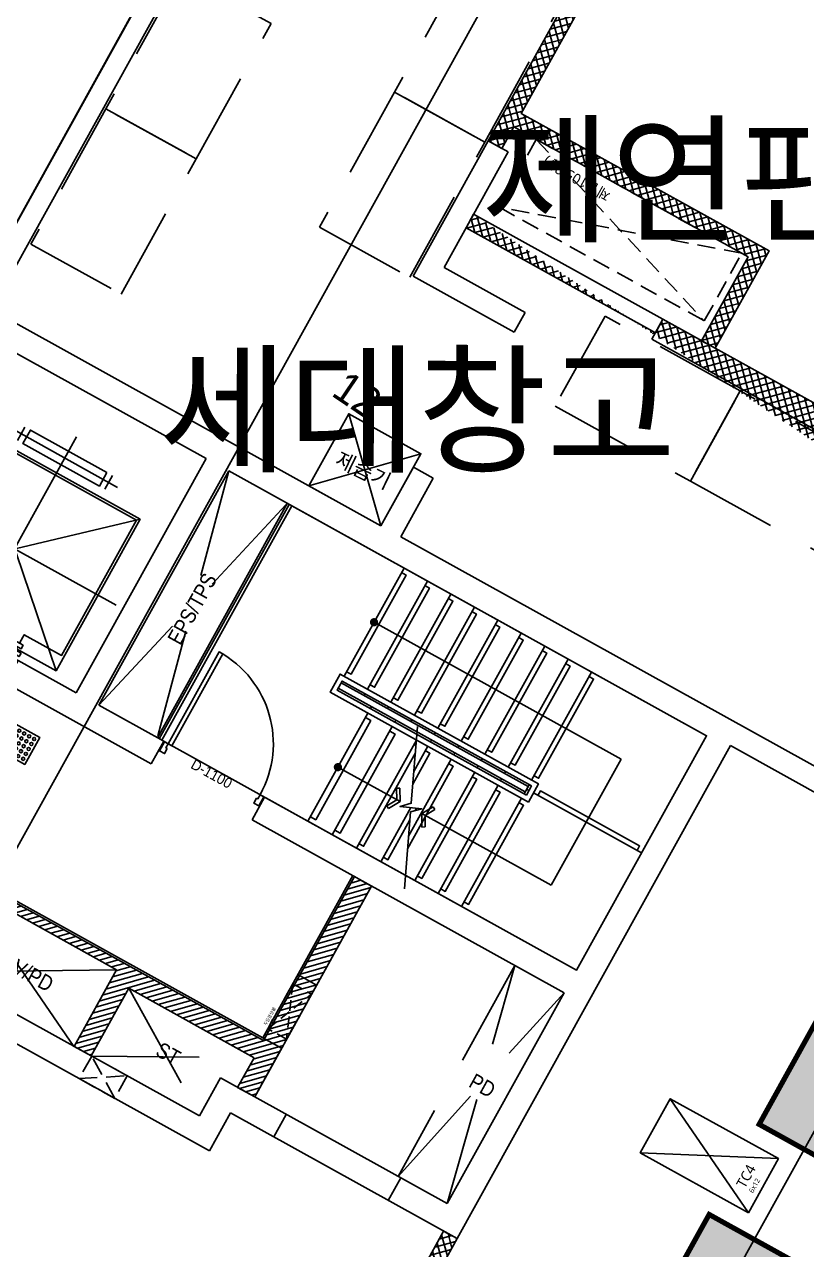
# Model space of a CAD drawing. Header units: millimetres. Extents: x -21000 to 567700, y 435000 to 850800.
# Drawn here: x 262163 to 269749, y 664233 to 676119 of the extents above; entities that cross this region are included whole.
import ezdxf
from ezdxf.enums import TextEntityAlignment as Align
from ezdxf.xclip import XClip

# ---------------------------------------------------------------- set-up
doc = ezdxf.new("R2010")
doc.units = ezdxf.units.MM
doc.header["$LTSCALE"] = 700
doc.header["$XCLIPFRAME"] = 2
for name, pattern in [('AB_Pbase$0$HID', [2.3, 1.5, -0.8]), ('AB_Pbase$0$HIDDEN1', [0.375, 0.25, -0.125]), ('AB_Pbase$0$주차장기둥$0$CEN', [62, 60, -1, 0, -1]), ('AB_Pbase$0$지하1층 동골조$0$$5$12$0$HIDDEN', [0.375, 0.25, -0.125]), ('HIDDEN', [9.524999999999999, 6.349999999999999, -3.174999999999999])]:
    doc.linetypes.add(name, pattern=pattern)
doc.layers.get('0').update_dxf_attribs({"color": 2})
doc.layers.get('Defpoints').update_dxf_attribs({"color": 171})
for name, color, linetype, plot in [('AB_Pbase$0$AB_Pbase_지붕층_구조도void$0$DEF_TEXT', 221, 'Continuous', False), ('AB_Pbase$0$AB_Pbase_지하1층_구조도void$0$DEF_TEXT', 221, 'Continuous', False), ('AB_Pbase$0$CON-105-B2F$0$DEFPOINT', 247, 'Continuous', False), ('AB_Pbase$0$Defponts', 161, 'Continuous', False)]:
    doc.layers.add(name, color=color, linetype=linetype, plot=plot)
for name, color, linetype in [('AB_Pbase$0$da-open con', 1, 'Continuous'), ('AB_Pbase$0$da-open hid', 8, 'AB_Pbase$0$HIDDEN1'), ('AB_Pbase$0$ELE4', 4, 'Continuous'), ('AB_Pbase$0$ELE6', 6, 'Continuous'), ('AB_Pbase$0$ELE8', 8, 'Continuous'), ('AB_Pbase$0$elev', 6, 'Continuous'), ('AB_Pbase$0$FIN', 6, 'Continuous'), ('AB_Pbase$0$HAT-BR', 5, 'Continuous'), ('AB_Pbase$0$LEAD', 7, 'Continuous'), ('AB_Pbase$0$void', 1, 'AB_Pbase$0$HID'), ('AB_Pbase$0$WAL', 3, 'Continuous'), ('AB_Pbase$0$WID', 4, 'Continuous'), ('AB_Pbase$0$WIN', 4, 'Continuous'), ('AB_Pbase$0$WIN1', 1, 'Continuous'), ('AB_Pbase$0$경량벽체 세대창고', 4, 'HIDDEN'), ('AB_Pbase$0$경량벽체 세대창고 모듈', 4, 'HIDDEN'), ('AB_Pbase$0$점자블럭', 5, 'Continuous'), ('AB_Pbase$0$제습기(세대창고)', 6, 'Continuous'), ('AB_Pbase$0$주차-sol', 254, 'Continuous'), ('AB_Pbase$0$주차-여행', 221, 'Continuous'), ('AB_Pbase$0$주차장기둥$0$CEN_P', 244, 'AB_Pbase$0$주차장기둥$0$CEN'), ('AB_Pbase$0$지하1층 동골조$0$$5$ELE6', 6, 'Continuous')]:
    doc.layers.add(name, color=color, linetype=linetype)
doc.styles.add('AB_Pbase$0$AB_Pbase_지붕층_구조도void$0$맑은 고딕', font='malgun.ttf')
doc.styles.add('AB_Pbase$0$CON-105-B2F$0$맑은고딕', font='malgun.ttf')
doc.styles.add('AB_Pbase$0$돋움', font='')
doc.styles.add('AB_Pbase$0$맑은 고딕', font='')
doc.styles.get('AB_Pbase$0$돋움').set_extended_font_data('Dotum')
doc.styles.get('AB_Pbase$0$맑은 고딕').set_extended_font_data('Dotum')

# ---------------------------------------------------------------- blocks, each defined once
blk = doc.blocks.new('AB_Pbase$0$CON-105-B2F')
for p, q in [((250.0000000012005, 249.9999999929569), (250.0000000035143, -4400.000000014727)), ((2.328306e-10, -7.6834112e-09), (2.2409949e-09, -2600.000000006577)), ((-2849.999999998014, -2005.00000253832), (-2849.999999996697, -3570.000000007742)), ((-2599.99999999797, -2600.000000008091), (-2599.999999998363, -1954.9999997798)), ((2.2409949e-09, -2600.000000006577), (-2599.99999999797, -2600.000000008091)), ((-5859.999996793915, -2760.000000013039), (-5859.999996792648, -5885.000000013155)), ((-5609.999996793217, -5635.000000012805), (-5609.999996795195, -2760.000000014436)), ((-2600.000000906482, -3570.000000022934), (-2599.999999997432, -2850.000000007276)), ((-2599.999999997432, -2850.000000007276), (1.3824319e-09, -2850.000000007567)), ((1.3824319e-09, -2850.000000007567), (3.950845e-09, -8150.000000007334)), ((2520.000003212714, -3500.000004687812), (2520.057479859679, -4619.994865197688)), ((4022.000003238907, -3500.000004687172), (2520.000003212714, -3500.000004687812)), ((4022.000003239613, -3720.000004687114), (4022.000003238907, -3500.000004687172)), ((-2849.999999996697, -3570.000000007742), (-2600.000000906482, -3570.000000022934)), ((2740.000003210968, -4619.983578040497), (2740.000003211091, -3719.983582714223)), ((2740.000003211091, -3719.983582714223), (4022.000003239613, -3720.000004687114)), ((250.0000000035143, -4400.000000014727), (900.0000032117023, -4400.00000001397)), ((900.0000032117023, -4400.00000001397), (900.0000032114185, -4620.000000014027)), ((900.0000032114185, -4620.000000014027), (250.0000032123644, -4620.00000001426)), ((250.0000032123644, -4620.00000001426), (249.9999942233626, -9550.000000011234)), ((2520.057479859679, -4619.994865197688), (2740.000003210968, -4619.983578040497)), ((-2600.000000906373, -4690.000000023865), (-2849.999999997519, -4690.000000023458)), ((-2849.999999997519, -4690.000000023458), (-2849.99999999626, -8150.000000008789)), ((-2599.999999996843, -8150.000000007976), (-2600.000000906373, -4690.000000023865)), ((-5189.999996791121, -5635.000000013214), (-5609.999996793217, -5635.000000012805)), ((-5189.999999994871, -8150.000000008848), (-5189.999996791121, -5635.000000013214)), ((-5859.999996792648, -5885.000000013155), (-5439.999996789492, -5885.000000012922)), ((-5439.999996789492, -5885.000000012922), (-5439.999996789025, -8400.000000013039)), ((-2849.99999999626, -8150.000000008789), (-5189.999999994871, -8150.000000008848)), ((3.950845e-09, -8150.000000007334), (-2599.999999996843, -8150.000000007976)), ((-5439.999996789025, -8400.000000013039), (30.13518264180311, -8400.000000010654))]:
    blk.add_line(p, q)
blk.add_lwpolyline([(3110.000003211906, -5820.000000008906), (3330.000003212372, -5820.000000008963), (3330.000003211935, -8650.000000008033), (3110.000003213099, -8650.000000008265)], close=True)
for points in [[(30.13518264180311, -8400.000000010654), (30.13518264331651, -9550.000000010012), (-350.0000057775687, -9550.000000011176), (-349.9999967868352, -11040.00000001065)], [(-3849.999959592671, -10750.00013548683), (-3249.999959592904, -10750.00013548601), (-3249.999959592832, -9550.000135485958), (-3849.999959591885, -9550.00013548613), (-3849.999959592671, -10750.00013548683)]]:
    blk.add_lwpolyline(points)
at = {"layer": 'AB_Pbase$0$CON-105-B2F$0$DEFPOINT', "color": 190}
for p, q in [((-5439.999996789768, -6365.000000013329), (-5189.999997721039, -6365.000000013213)), ((-5439.999996789367, -7635.000000013329), (-5189.999999338834, -7635.000000013213)), ((-3849.999959591885, -9550.00013548613), (-3249.999959592904, -10750.00013548601)), ((-3249.999959592832, -9550.000135485958), (-3849.999959592671, -10750.00013548683))]:
    blk.add_line(p, q, dxfattribs=at)
at = {"layer": 'AB_Pbase$0$CON-105-B2F$0$DEFPOINT', "color": 6, "style": 'AB_Pbase$0$CON-105-B2F$0$맑은고딕'}
for s, height, p in [('TC4', 100.0000000000003, (-3666.352283035645, -10607.23401848849)), ('6x12', 50.00000000000017, (-3666.35228303598, -10697.93423149868))]:
    blk.add_text(s, height=height, rotation=359.9999981056897, dxfattribs=at).set_placement(p)
blk = doc.blocks.new('AB_Pbase$0$CON-105-B1F')
at = {"rotation": 359.9999999999997}
blk.add_blockref('AB_Pbase$0$CON-105-B2F', (8.73115e-11, 0), dxfattribs=at)
blk = doc.blocks.new('AB_Pbase$0$지하1층 동골조')
at = {"layer": 'AB_Pbase$0$지하1층 동골조$0$$5$ELE6', "color": 6, "linetype": 'AB_Pbase$0$지하1층 동골조$0$$5$12$0$HIDDEN'}
blk.add_lwpolyline([(115869.8206522664, 26144.91672256769), (115748.6883001266, 25926.22296481341), (116093.9876492558, 25734.83046552661), (115869.8206522664, 26144.91672256769), (116215.1900540244, 25953.48539247207), (116093.9876492558, 25734.83046552661), (115748.6883001266, 25926.22296481341), (116215.2490932474, 25953.6716989096)], dxfattribs=at)
at = {"rotation": 61.00000007641672}
blk.add_blockref('AB_Pbase$0$CON-105-B1F', (114706.1262703892, 33203.97350886103), dxfattribs=at)
blk = doc.blocks.new('AB_Pbase$0$C1CD84166')
at = {"layer": 'AB_Pbase$0$경량벽체 세대창고', "ltscale": 0.2}
blk.add_lwpolyline([(124.9998326935165, 244.9961002913769), (1624.999832693487, 244.9961002912605), (1624.999832693487, 1244.996100291377), (124.9998326934583, 1244.996100291144)], close=True, dxfattribs=at)
blk = doc.blocks.new('AB_Pbase$0$제습기(세대창고)')
at = {"layer": 'AB_Pbase$0$제습기(세대창고)', "color": 6, "ltscale": 0.2}
for p, q in [((-1.164153e-10, 5.82077e-11), (799.9999999998835, 800.0000000000582)), ((-1.164153e-10, 800.0000000000582), (799.9999999998835, 0))]:
    blk.add_line(p, q, dxfattribs=at)
blk.add_lwpolyline([(-1.164153e-10, 5.82077e-11), (799.9999999998835, 0), (799.9999999998835, 800.0000000000582), (-1.164153e-10, 800.0000000000582)], close=True, dxfattribs=at)
at = {"layer": 'AB_Pbase$0$Defponts', "ltscale": 0.2, "style": 'AB_Pbase$0$돋움'}
blk.add_text('제습기', height=150, rotation=273.2090232772462, dxfattribs=at).set_placement((298.2280684906291, 688.3784799050773))
blk = doc.blocks.new('AB_Pbase$0$0228_REV.')
at = {"layer": 'AB_Pbase$0$경량벽체 세대창고 모듈'}
for p, rotation in [((469681.6335010703, 570087.5630997644), 241.0000052416894), ((467336.3306562317, 567671.6857499141), 61.00000524168954), ((468954.4191907227, 568775.6334725253), 241.0000052416894), ((466609.1163458835, 566359.7561226779), 61.00000524168954), ((470437.925730363, 565346.4693719237), 331.0000052416892), ((471749.8553575998, 564619.2550615754), 331.0000052416892)]:
    blk.add_blockref('AB_Pbase$0$C1CD84166', p, dxfattribs=dict(at, rotation=rotation))
at = {"layer": 'AB_Pbase$0$제습기(세대창고)', "color": 6, "rotation": 60.99999825322722}
blk.add_blockref('AB_Pbase$0$제습기(세대창고)', (468976.1901471041, 564338.7933480047), dxfattribs=at)
at = {"layer": 'AB_Pbase$0$Defponts', "style": 'AB_Pbase$0$돋움'}
blk.add_text('12', height=300, rotation=325.9067230652992, dxfattribs=at).set_placement((468483.2247711934, 565609.9015069229))
blk = doc.blocks.new('AB_Pbase$0$AB_Pbase_지하1층_골조')
for p, q in [((265676.726628956, 680679.142681621), (261667.3510776281, 673446.0376954261)), ((265851.6505705136, 680582.1807578055), (261842.2750191858, 673349.075771611))]:
    blk.add_line(p, q)
blk = doc.blocks.new('AB_Pbase$0$주차장기둥$0$cen 2bl 지하')
at = {"layer": 'AB_Pbase$0$주차장기둥$0$CEN_P', "color": 5}
for p, q in [((-72285.70226705231, 74276.35306468303), (-72285.70226702941, 259482.9521303476)), ((-64185.7022670559, 73136.87832824641), (-64185.70226700794, 259452.8568419137))]:
    blk.add_line(p, q, dxfattribs=at)
blk = doc.blocks.new('AB_Pbase$0$주차장기둥')
at = {"rotation": 1.99999810188403}
blk.add_blockref('AB_Pbase$0$주차장기둥$0$cen 2bl 지하', (36991.78868371947, -11666.72538985428), dxfattribs=at)
blk = doc.blocks.new('AB_Pbase$0$볼팅점검구8X12')
at = {"layer": 'AB_Pbase$0$WIN1', "color": 1, "linetype": 'AB_Pbase$0$HID', "ltscale": 0.1}
for p, q in [((0, 0), (-499.9999999998833, -210.0000000505825)), ((-500, -5.0640665e-08), (0, -209.9999999999418))]:
    blk.add_line(p, q, dxfattribs=at)
blk.add_lwpolyline([(-499.9999999998833, -210.0000000505825), (0, -209.9999999999418), (0, 0), (-500, -5.0640665e-08)], close=True, dxfattribs=at)
at = {"layer": 'Defpoints'}
for p, q in [((-599.9999999997672, 3.49246e-10), (-599.9999999998832, -209.9999999995343)), ((100, -5.82077e-11), (99.99999999988361, -209.9999999999418))]:
    blk.add_line(p, q, dxfattribs=at)
at = {"layer": 'Defpoints', "style": 'AB_Pbase$0$맑은 고딕'}
blk.add_text('볼팅점검구', height=30, rotation=2.00103134e-08, dxfattribs=at).set_placement((-116.0904583359221, 40.5973564530475), align=Align.MIDDLE_CENTER)
blk = doc.blocks.new('AB_Pbase$0$AB_Pbase_지붕층_구조도void')
for p, q in [((217746.1782947267, -62046.99654804915), (219376.6562555789, -63808.30201969179)), ((219740.4646040874, -63152.44872941076), (217382.4517842124, -62702.89287399338))]:
    blk.add_line(p, q)
blk.add_lwpolyline([(219376.7307393214, -63808.34330670745), (219740.458236913, -63152.4452000279), (217746.1782946615, -62046.99654816696), (217382.4507970696, -62702.89465484651)], close=True)
at = {"layer": 'AB_Pbase$0$AB_Pbase_지붕층_구조도void$0$DEF_TEXT', "style": 'AB_Pbase$0$AB_Pbase_지붕층_구조도void$0$맑은 고딕'}
blk.add_text('제연105-2(r)', height=99.99999999999991, rotation=150.9999981351481, dxfattribs=at).set_placement((218479.0436147546, -62561.39755352912))
blk = doc.blocks.new('AB_Pbase$0$AB_Pbase_지하1층_구조도void', base_point=(49381.21374515444, 737051.3589096147))
at = {"layer": 'AB_Pbase$0$AB_Pbase_지하1층_구조도void$0$DEF_TEXT'}
blk.add_lwpolyline([(258861.0355866385, 694384.2453738106), (266982.9155454703, 694384.2453738118), (271795.0267737895, 691716.8483587501), (261667.3538731505, 673446.0427386817), (261553.7272737012, 673509.0269910442), (261233.6753394018, 672931.8209886695), (250306.7197320909, 678951.8522423026), (258861.0355866386, 694384.245373811)], dxfattribs=at)
blk = doc.blocks.new('AB_Pbase$0$실명')
at = {"layer": 'AB_Pbase$0$Defponts', "style": 'AB_Pbase$0$돋움'}
blk.add_text('제연팬룸', height=999.9999999999994, rotation=359.9315350211501, dxfattribs=at).set_placement((287606.1712850469, -156736.7796013432))
blk.add_text('세대창고', height=999.9999999999994, rotation=359.9315350211501, dxfattribs=at).set_placement((286986.2210236528, -158458.1296556845), align=Align.MIDDLE)
blk = doc.blocks.new('AB_Pbase$0$AB_Pbase-C1BCB056C')
at = {"layer": 'AB_Pbase$0$주차-여행'}
h = blk.add_hatch(color=170, dxfattribs=at)
h.dxf.hatch_style = 1
edge = h.paths.add_edge_path()
edge.add_line((104.9998297914862, 4.999913722276686), (1404.999829791486, 4.999913722276686))
edge.add_arc((1404.999829791486, 104.9999137222767), 100, 270, 360)
edge.add_line((1504.999829791486, 104.9999137222767), (1504.999829791486, 1404.999913722277))
edge.add_arc((1404.999829791486, 1404.999913722277), 100, 0, 90)
edge.add_line((1404.999829791486, 1504.999913722277), (104.9998297914862, 1504.999913722277))
edge.add_arc((104.9998297914862, 1404.999913722277), 100, 90.00000000000003, 180)
edge.add_line((4.999829791486261, 1404.999913722277), (4.999829791486261, 104.9999137222767))
edge.add_arc((104.9998297914862, 104.9999137222766), 99.99999999999999, 180, 270)
h = blk.add_hatch(color=255, dxfattribs=at)
h.dxf.hatch_style = 1
h.paths.add_polyline_path([(464.9998297914861, 1093.962959066033), (464.9998297914861, 1179.999913677573, 0.7142857144954711), (324.9998297914863, 1179.999913722276), (324.9998297914863, 1093.962959066033, 0.2192235935894597), (184.9998298063874, 964.9999137222767), (354.9998297914862, 964.9999137222767), (354.9998297914862, 874.9999137222769), (434.9998297914861, 874.9999137222769), (434.9998297989368, 964.9999137222767), (604.9998297914861, 964.9999137222767, 0.2192235935991595)])
h.paths.add_polyline_path([(444.9998297914862, 1294.999913722276, 1), (344.9998297914863, 1294.999913722276, 1)])
h.paths.add_polyline_path([(905.0694490894676, 1187.227043330669), (905.0694490894676, 887.2270433306693, 1), (925.0694490894678, 887.2270433306693), (925.0694490894678, 1187.227043330669, -1), (970.0694490894672, 1187.227043330669), (970.0694490894672, 1167.227043330669, 1), (990.0694490894678, 1167.227043330669), (990.0694490894678, 1187.227043315768, 1)])
h.paths.add_polyline_path([(1322.599384352565, 1300.948844328522, 1), (1232.599384352565, 1300.948844328522, 1)])
h.paths.add_polyline_path([(1325.583051808178, 1192.864747062325, 0.8785792652490609), (1251.948925115168, 1222.393662780523), (1177.534137569368, 1089.506382524967), (1093.841614499688, 1085.951423943043, 0.2585986565045364), (1085.568617418408, 1080.895572856068), (994.4447772949933, 920.3046763837336, 0.979198574801533), (1040.829881228506, 892.6797962039708), (1120.306013703346, 1019.964866757393), (1257.76389311254, 1019.964866757393, 0.3421054281494638), (1286.814132198691, 1042.475967720151)])
h.paths.add_polyline_path([(1287.971297286451, 999.9648667573927), (1137.971297286451, 999.9648667573927, 1), (1137.971297286451, 974.9648667573927), (1287.971297286451, 974.9648667573927, 1)], flags=17)
h.paths.add_polyline_path([(436.9555048123002, 598.246732994914, 1), (526.9555048123002, 598.246732994914, 1)])
h.paths.add_polyline_path([(528.1558670848608, 485.9040889143943, 0.8878799825952457), (452.9519263207911, 517.1157555133104), (433.4624234810471, 482.4387960731983, 0.4156105446493064), (332.3843688070774, 465.5578041821716), (258.7660074681044, 342.8345530629158, 0.1928886540374943), (257.5865358635783, 335.4898763746023, 0.4807951515264588), (267.3414172753691, 323.2893562614918), (284.8712226971984, 323.2893562763929), (284.8712226971984, 186.1964333206415, 1), (339.8712226971984, 186.1964333206415), (339.8712226971984, 323.2893562763929), (459.6049608886241, 323.2893562614918, 0.3358464279470858), (488.4797215983271, 345.1500568836928)])
h.paths.add_polyline_path([(516.3095344379544, 296.8027470558882), (366.3095344379544, 296.8027470558882, 1), (366.3095344379544, 271.8027470558882), (516.3095344379544, 271.8027470558882, 1)], flags=17)
h.paths.add_polyline_path([(1053.458181910217, 528.8396279960871, 1), (1002.144951291382, 528.8396279960871, 1)])
h.paths.add_polyline_path([(1070.501569882035, 479.7024450153111, 1.194973176818422), (1032.354010231793, 437.2605490833519)])
h.paths.add_polyline_path([(1195.899806149304, 466.2948160022495, 0.7033702882995693), (1123.245992541313, 515.9454015046358), (1026.935606569052, 408.793189972639, 1), (1064.122153230011, 375.3692352920771), (1111.15793248266, 427.6999130696057, -1), (1122.313896492123, 417.6727266609669), (1062.577867232263, 351.2121098935604, 0.4828771538017641), (1063.883896596729, 343.4903036057948), (1072.644407972693, 338.6641221195459, -0.3321010292297663), (1075.116340912878, 333.2164927870035), (1040.312134779989, 174.0700534582138), (1230.701888181269, 174.0700534582138), (1185.384223856032, 381.2905511409044, -0.0966836924488011), (1184.909373626113, 402.3586240559815)])
h.paths.add_polyline_path([(1193.590907037258, 582.2420370280743, 1), (1103.590907037258, 582.2420370280743, 1)])
at = {"layer": 'AB_Pbase$0$주차-여행', "color": 255}
for p, q in [((1177.534137569368, 1089.506382524967), (1251.948925115168, 1222.393662780523)), ((1286.814132198691, 1042.475967720151), (1325.583051808178, 1192.864747062325)), ((324.9998297914863, 1179.999913722276), (324.9998297914863, 1093.962959051132)), ((464.9998297914861, 1179.999913692474), (464.9998297914861, 1093.962959066033)), ((905.0694490894676, 887.2270433306693), (905.069449082017, 1187.227043330669)), ((925.0694490894678, 887.2270433306693), (925.0694490894678, 1187.227043330669)), ((970.0694490894672, 1167.227043330669), (970.0694490894672, 1187.227043330669)), ((990.0694490894678, 1167.227043330669), (990.0694490969179, 1187.227043330669)), ((994.4447772875427, 920.3046763837336), (1085.568617418408, 1080.89557287097)), ((1093.841614514589, 1085.951423943043), (1177.534137569368, 1089.506382524967)), ((354.9998297914862, 964.9999137222767), (184.9998297840357, 964.9999137222767)), ((354.9998297914862, 964.9999137222767), (354.9998297914862, 874.9999137222769)), ((604.9998297914861, 964.9999137222767), (434.9998297914861, 964.9999137222767)), ((434.9998297989368, 964.9999137222767), (434.9998297914861, 874.9999137222769)), ((1040.829881228506, 892.6797962039708), (1120.306013703346, 1019.964866757393)), ((1120.306013703346, 1019.964866757393), (1257.76389310509, 1019.964866757393)), ((1137.971297286451, 999.9648667573927), (1287.971297286451, 999.9648667573927)), ((1137.971297286451, 974.9648667573927), (1287.971297286451, 974.9648667573927)), ((434.9998297914861, 874.9999137222769), (354.9998297914862, 874.9999137222769)), ((433.4624234810471, 482.4387960731983), (452.9519263207911, 517.1157555133104)), ((528.1558670848608, 485.9040889143943), (488.4797215983271, 345.1500568836928)), ((1123.245992541313, 515.9454015046358), (1026.935606561601, 408.793189972639)), ((1070.501569889485, 479.7024450302123), (1032.354010231793, 437.2605490833519)), ((258.7660074681044, 342.8345530629158), (332.3843688070774, 465.5578041821716)), ((1122.313896477222, 417.6727266758678), (1062.577867232263, 351.2121098935604)), ((1111.158504597843, 427.7005495131016), (1064.122153230011, 375.3692352920771)), ((1184.909373626113, 402.3586240708827), (1195.899806119501, 466.2948158085346)), ((1185.384223856032, 381.2905511558056), (1230.701888181269, 174.0700534582138)), ((257.3414172679186, 333.2893562614918), (257.3414172679186, 337.690396502614)), ((267.3414172679186, 323.2893562614918), (284.8712226971984, 323.2893562763929)), ((284.8712226971984, 323.2893562614918), (284.8712226971984, 186.1964333206415)), ((339.8712226897478, 323.2893562763929), (459.6049608960746, 323.2893562614918)), ((339.8712226971984, 323.2893562614918), (339.8712226971984, 186.1964333206415)), ((366.3095344379544, 296.8027470558882), (516.3095344379544, 296.8027470558882)), ((366.3095344379544, 271.8027470558882), (516.3095344379544, 271.8027470558882)), ((1075.116340912878, 333.2164927870035), (1040.312134779989, 174.0700534582138)), ((1072.644407972693, 338.6641221195459), (1063.883896596729, 343.4903036057948)), ((1230.701888181269, 174.0700534582138), (1040.312134779989, 174.0700534582138))]:
    blk.add_line(p, q, dxfattribs=at)
at = {"layer": 'AB_Pbase$0$주차-여행', "color": 255, "const_width": 10}
for points in [[(104.9998297914862, 4.999913722276686), (1404.999829791486, 4.999913722276686, 0.4142135623730951), (1504.999829791486, 104.9999137222767), (1504.999829791486, 1404.999913722277, 0.4142135623730951), (1404.999829791486, 1504.999913722277), (104.9998297914862, 1504.999913722277, 0.4142135623730951), (4.999829791486261, 1404.999913722277), (4.999829791486261, 104.9999137222767, 0.4142135623730951)], [(144.9998297914862, 804.9999137222766), (644.9998297914861, 804.9999137222766, 0.4142135623730951), (694.999829791486, 854.9999137222767), (694.999829791486, 1354.999913722277, 0.4142135623730951), (644.9998297914861, 1404.999913722277), (144.9998297914862, 1404.999913722277, 0.4142135623730951), (94.99982979148626, 1354.999913722277), (94.99982979148626, 854.9999137222767, 0.4142135623730951)], [(864.999829791486, 804.9999137222766), (1364.999829791486, 804.9999137222766, 0.4142135623730951), (1414.999829791486, 854.9999137222767), (1414.999829791486, 1354.999913722277, 0.4142135623730951), (1364.999829791486, 1404.999913722277), (864.999829791486, 1404.999913722277, 0.4142135623730951), (814.999829791486, 1354.999913722277), (814.999829791486, 854.9999137222767, 0.4142135623730951)], [(144.9998297914862, 104.9999137222767), (644.9998297914861, 104.9999137222767, 0.4142135623730951), (694.999829791486, 154.9999137222767), (694.999829791486, 654.9999137222767, 0.4142135623730951), (644.9998297914861, 704.9999137222767), (144.9998297914862, 704.9999137222767, 0.4142135623730951), (94.99982979148626, 654.9999137222767), (94.99982979148626, 154.9999137222767, 0.4142135623730951)], [(864.999829791486, 104.9999137222767), (1364.999829791486, 104.9999137222767, 0.4142135623730951), (1414.999829791486, 154.9999137222767), (1414.999829791486, 654.9999137222767, 0.4142135623730951), (1364.999829791486, 704.9999137222767), (864.999829791486, 704.9999137222767, 0.4142135623730951), (814.999829791486, 654.9999137222767), (814.999829791486, 154.9999137222767, 0.4142135623730951)]]:
    blk.add_lwpolyline(points, format="xyb", close=True, dxfattribs=at)
at = {"layer": 'AB_Pbase$0$주차-여행', "color": 255}
for centre, radius in [((394.9998297914863, 1294.999913722276), 50), ((1277.599384352565, 1300.948844328522), 45), ((481.9555048123, 598.246732994914), 45), ((1148.590907037258, 582.2420370280743), 45), ((1027.801566600799, 528.8396279960871), 25.65661530862564)]:
    blk.add_circle(centre, radius, dxfattribs=at)
for centre, radius, start, end in [((394.9998297840357, 1155.999913722276), 73.99999999295216, 18.92464439297627, 161.0753556070237), ((947.5694490894673, 1187.227043330669), 42.5, 0, 180), ((947.5694490894673, 1187.227043330669), 22.5, 0, 180), ((1286.849399685859, 1202.849945768714), 40, 345.5443830016112, 150.7518595882236), ((394.9998297989369, 877.4999137222767), 227.4999999931226, 107.9202128925485, 157.3801346250727), ((394.9998297989369, 877.4999137222767), 227.4999999931226, 22.61986537492725, 72.07978710745148), ((980.0694490894676, 1167.227043330669), 10, 180, 0), ((1094.265996024012, 1075.960432991385), 10, 92.43225732071868, 150.4281913124966), ((1137.971297286451, 987.4648667573927), 12.5, 90, 270), ((1257.76389310509, 1049.964866757393), 30, 270, 345.5443830016112), ((1287.971297286451, 987.4648667573927), 12.5, 270, 90), ((915.0694490894678, 887.2270433306693), 10, 180, 0), ((1017.927699498832, 906.9797987192869), 27, 150.4281913124966, 328.0195599473515), ((391.3237498402596, 423.6996319442987), 72.29078239768941, 54.34485969010182, 144.6180025138515), ((488.6936941295862, 497.0277980715035), 41, 344.257766512957, 150.6626929385949), ((1047.627815283835, 461.8969845324754), 28.98694658646556, 37.89801675515835, 238.2024057515574), ((1150.656200863421, 478.0722837746143), 46.75139106864536, 345.4090238405308, 125.894682248055), ((1045.528879895806, 392.0812126398087), 24.99999999805061, 138.0502109223481, 318.0502109223481), ((1116.735914483666, 422.6863198578358), 7.500000004234085, 318.0502109223481, 138.0502109223481), ((1239.114364519715, 393.0409547388554), 55, 170.2463571196594, 192.3359683167152), ((267.3414172679186, 337.690396502614), 10, 149.0415955937507, 180), ((267.3414172679186, 333.2893562614918), 10, 180, 270), ((366.3095344379544, 284.3027470558882), 12.5, 90, 270), ((459.6049608960746, 353.2893562614918), 30, 270, 344.257766512957), ((516.3095344379544, 284.3027470558882), 12.5, 270, 90), ((1066.296521902084, 347.8697144240141), 5, 138.0502109223481, 241.149552132227), ((1070.231782667339, 334.2847113013267), 5, 347.6640316832849, 61.14955213222703), ((312.3712226971984, 186.1964333206415), 27.5, 180, 0)]:
    blk.add_arc(centre, radius, start, end, dxfattribs=at)
blk = doc.blocks.new('AB_Pbase$0$AB_Pbase-여행주차_')
at = {"layer": 'AB_Pbase$0$주차-sol'}
h = blk.add_hatch(color=252, dxfattribs=at)
h.paths.add_polyline_path([(54378012.42552351, -70102333.67799535), (54378012.42551065, -70097233.67799538), (54375512.42551069, -70097233.67800184), (54375512.42552349, -70102333.67800182)])
h.paths.add_polyline_path([(54377037.42550788, -70098358.67799935), (54377037.42550747, -70098508.67799933), (54377787.42550747, -70098508.67800128), (54377787.42550786, -70098358.67800125)], flags=16)
h.paths.add_polyline_path([(54376487.42551349, -70098358.6779993), (54376487.42551385, -70098508.67799929), (54375737.42551386, -70098508.67800127), (54375737.42551347, -70098358.67800124)], flags=16)
at = {"layer": 'AB_Pbase$0$주차-여행', "const_width": 50}
blk.add_lwpolyline([(54378012.42552351, -70102333.67799535), (54378012.42551065, -70097233.67799538), (54375512.42551069, -70097233.67800184), (54375512.42552349, -70102333.67800182)], close=True, dxfattribs=at)
at = {"layer": 'AB_Pbase$0$주차-여행', "color": 5, "ltscale": 600}
for points in [[(54376487.42551349, -70098358.6779993), (54376487.42551385, -70098508.67799929), (54375737.42551386, -70098508.67800127), (54375737.42551347, -70098358.67800124)], [(54377037.42550788, -70098358.67799935), (54377037.42550747, -70098508.67799933), (54377787.42550747, -70098508.67800128), (54377787.42550786, -70098358.67800125)]]:
    blk.add_lwpolyline(points, close=True, dxfattribs=at)
at = {"layer": 'AB_Pbase$0$주차-여행', "xscale": 1.000000000002362, "yscale": 1.000000000002362, "zscale": 1.000000000002362}
blk.add_blockref('AB_Pbase$0$AB_Pbase-C1BCB056C', (54376007.42569371, -70101138.67791232), dxfattribs=at)
blk = doc.blocks.new('AB_Pbase$0$pppaaa_1_1')
at = {"layer": 'AB_Pbase$0$주차-여행', "rotation": 60.99999513590793}
for p in [(-87400904.71647438, -12908626.25933189), (-87402601.55087104, -12911687.42790257)]:
    blk.add_blockref('AB_Pbase$0$AB_Pbase-여행주차_', p, dxfattribs=at)
blk = doc.blocks.new('AB_Pbase$0$arrow1')
for p, q in [((0, 0), (0.2863635394951416, 0.501136194114224)), ((0, 0), (0.2863635394951416, -0.501136194114224)), ((0.1645944608553691, 0), (0.4098949249982982, 0.4292758122501257)), ((0.1645944608553691, 0), (0.4098949249982982, -0.4292758122501257)), ((0.2863635394951416, 0.501136194114224), (0.4104424407541958, 0.4302339648238558)), ((0.2863635394951416, -0.501136194114224), (0.4104424407541958, -0.4302339648238558))]:
    blk.add_line(p, q)
blk = doc.blocks.new('AB_Pbase$0$105-1')
at = {"layer": 'AB_Pbase$0$ELE4'}
for p, q in [((-1673.843977873912, 3900.54756810423), (-2255.615556597419, 2851.003938620444)), ((-1446.442858139518, 3774.497059403568), (-2028.214436863142, 2724.953429919902)), ((-1219.041738397675, 3648.44655071653), (-1800.813317121297, 2598.902921232744)), ((-991.6406186156094, 3522.396042102133), (-1573.412197339174, 2472.852412618464)), ((-764.2394988939631, 3396.345533378539), (-1346.011077617411, 2346.801903895102)), ((-536.8383791724918, 3270.295024655061), (-1118.609957895882, 2220.751395171276)), ((-309.43725939258, 3144.24451603659), (-891.2088381161446, 2094.700886552804)), ((-82.03613967134152, 3018.194007313228), (-663.8077183945569, 1968.650377829326)), ((145.3649800351704, 2892.143498562626), (-436.4065986881032, 1842.599869078956)), ((-499.4318530398303, 1728.899309212458), (-2314.267712642555, 2734.879330506083)), ((-470.3432741182623, 1781.376490694703), (-2285.179133711499, 2787.356512001017)), ((-2052.454919314885, 2681.222445360851), (-2062.151112305117, 2663.7300515112)), ((-2000.354619721009, 2538.007366567385), (-1990.658426740614, 2555.499760390842)), ((-1825.053799573099, 2555.171936673696), (-1834.749992563331, 2537.679542823811)), ((-2606.366680697713, 1444.732752431766), (-2024.595102151681, 2494.276382013341)), ((-1764.207303055271, 2407.108761388692), (-1754.511110094609, 2424.601155223092)), ((-1597.652679790917, 2429.121428059414), (-1607.348872781149, 2411.629034209531)), ((-2370.219364055782, 1313.834147248999), (-1788.447785506549, 2363.377776828827)), ((-1370.251560069504, 2303.070919335937), (-1379.947753059619, 2285.57852548582)), ((-2134.072047406575, 1182.935542079154), (-1552.300468837086, 2232.479171665152)), ((-1578.933100389491, 1926.599483940518), (-1442.973007442779, 2171.877965545165)), ((-1418.73252500809, 2215.608950113878), (-1409.036332016811, 2233.101343963179)), ((-1142.850440347742, 2177.020410612226), (-1152.546633338032, 2159.528016762342)), ((-1629.20592619665, 1299.611955652712), (-1215.571887701226, 2045.827456858126)), ((-1191.331405266421, 2089.558441426605), (-1181.635212275374, 2107.050835276256)), ((-915.4493205679463, 2050.969901993754), (-925.1455135582943, 2033.477508143755)), ((-1569.942346515366, 870.2333185942844), (-988.1707679596727, 1919.776948170969)), ((-963.930285524868, 1963.507932739449), (-954.2340925335883, 1981.000326589099)), ((-688.048200846591, 1924.919393270393), (-697.7443938368232, 1907.426999420626)), ((-1342.541226773755, 744.1828099072445), (-760.7696482180037, 1793.726439483929)), ((-736.5291657830821, 1837.457424052642), (-726.8329727919189, 1854.949817901943)), ((-509.1280460267443, 1711.406915392144), (-460.6470811364706, 1798.868884520838)), ((-1115.140107017301, 618.1323012470966), (-533.3685284615494, 1667.675930823781)), ((-484.8875635821605, 1755.137899955618), (-463.0220714001334, 1743.017658782308)), ((-419.2910868500475, 1718.777176344767), (630.2525426835055, 1137.005597698502)), ((-1897.924730741127, 1052.036936900462), (-1607.038940641621, 1576.808753182413))]:
    blk.add_line(p, q, dxfattribs=at)
at = {"layer": 'AB_Pbase$0$ELE6'}
for points in [[(-2231.375074417563, 2894.734923125943), (-2187.644089865906, 2870.494440661278), (-1654.353475801588, 3832.57610090787), (-1698.084460360405, 3856.81658336008)], [(-2003.97395468317, 2768.684414425632), (-1960.242970131628, 2744.443931960502), (-1426.952356067195, 3706.525592207559), (-1470.68334062607, 3730.766074659303)], [(-1776.572834941326, 2642.633905738476), (-1732.841850389785, 2618.393423273345), (-1199.551236325409, 3580.475083520403), (-1243.282220884284, 3604.715565972147)], [(-1549.171715159086, 2516.583397124079), (-1505.440730607544, 2492.342914659064), (-972.1501165433435, 3454.42457490589), (-1015.881101102102, 3478.665057358099)], [(-1321.770595437556, 2390.532888400368), (-1278.039610885957, 2366.29240593547), (-744.7489968216395, 3328.374066182296), (-788.4799813805146, 3352.614548634505)], [(-1094.369475715968, 2264.482379677007), (-1050.638491164369, 2240.241897211876), (-517.3478771000518, 3202.323557458934), (-561.0788616588688, 3226.564039910794)], [(-866.9683559363475, 2138.431871058187), (-823.23737138469, 2114.191388593289), (-289.9467573202564, 3076.273048840347), (-333.6777418791316, 3100.513531292091)], [(-639.5672362149342, 2012.381362334825), (-595.8362516631023, 1988.140879869927), (-62.54563759866869, 2950.222540116753), (-106.2766221577185, 2974.463022568729)], [(-412.1661165083641, 1886.330853584222), (-368.4351319565321, 1862.090371119557), (164.855482107785, 2824.172031366499), (121.124497548677, 2848.412513818475)], [(-2048.835584869143, 2450.545397380367), (-1996.358403383754, 2421.456818456995), (-2529.649016835669, 1459.375157887349), (-2582.126198321232, 1488.463736810721)], [(-1812.68826818472, 2319.646792259185), (-1760.211086702358, 2290.55821333779), (-2293.501700150897, 1328.476552766282), (-2345.978881633317, 1357.565131687792)], [(-1576.540951503149, 2188.748187139863), (-1558.313486660656, 2178.644537617336)], [(-1564.08596464555, 2108.08431555389), (-2066.100580389903, 1202.426044137566), (-2109.831564941502, 1226.666526579647)], [(-1467.213489976362, 2128.146981236175), (-1423.482505400607, 2103.906498814467), (-1588.831190834695, 1805.609596817638)], [(-1239.812370234693, 2002.096472549252), (-1196.081385658996, 1977.855990127427), (-1639.104016667523, 1178.622068204335)], [(-1012.41125049314, 1876.045963861514), (-968.6802659175592, 1851.805481439805), (-1501.970879373257, 889.7238208557245), (-1545.701863941911, 913.9643032904713)], [(-785.0101307514703, 1749.99545517459), (-741.2791461757733, 1725.754972752999), (-1274.569759631704, 763.6733121685684), (-1318.300744200242, 787.913794603548)], [(-375.5601021427428, 1694.536693760892), (-351.3196197048528, 1738.267678327858), (610.7620408121728, 1204.977064798819), (586.5215583741083, 1161.246080231969)], [(-1552.896441683173, 1571.351138649043), (-1566.105412388511, 1547.521526519791)], [(-557.6090109950164, 1623.944946514442), (-513.8780264194938, 1599.704464092618), (-1047.168639875192, 637.6228035085367), (-1090.899624443787, 661.8632859435164)], [(-1616.338408576965, 1456.898809432401), (-1829.953263691393, 1071.527439025696), (-1873.684248267266, 1095.767921447172)]]:
    blk.add_lwpolyline(points, dxfattribs=at)
for points in [[(-467.7720517091802, 1631.315207210602), (-2391.93537262088, 2697.896434567403), (-2294.973442859598, 2872.820372828632), (-370.8101219510427, 1806.239145473926)], [(-487.2625538325518, 1699.286674225004), (-2323.963905615208, 2717.386936682626), (-2275.482940742572, 2804.848905817838), (-438.7815889501943, 1786.748643354744)]]:
    blk.add_lwpolyline(points, close=True, dxfattribs=at)
at = {"layer": 'AB_Pbase$0$LEAD'}
for p, q in [((-1964.729766526958, 3375.775754640694), (431.7281877259956, 2047.397317602532)), ((-247.0053214712534, 822.9297478162916), (431.7281868427526, 2047.397315656301)), ((-1711.993303438241, 1634.985910994), (-2315.479772421764, 1969.506585930125)), ((-247.0053202908021, 822.9297496150248), (-1502.084577494766, 1518.631595333921))]:
    blk.add_line(p, q, dxfattribs=at)
at = {"layer": 'AB_Pbase$0$LEAD', "const_width": 39.49999999999994}
for points in [[(-1974.54716265318, 3358.064704562305, -1), (-1954.912371874496, 3393.486802059808, -0.9999999999999996)], [(-2325.297168575344, 1951.795535833575, -1), (-2305.662377797067, 1987.21763333003, -0.9999999999999996)]]:
    blk.add_lwpolyline(points, format="xyb", close=True, dxfattribs=at)
at = {"layer": 'AB_Pbase$0$LEAD'}
blk.add_lwpolyline([(-1543.102012887713, 2364.582876425586), (-1604.121497262153, 1618.707642447553), (-1712.753225492313, 1587.464851967641), (-1501.324655444419, 1566.152654361911), (-1609.956383674231, 1534.90986388165), (-1670.975868042325, 789.0346299002413)], dxfattribs=at)
at = {"layer": 'Defpoints'}
blk.add_lwpolyline([(-2762.74549371365, 4504.135581559152), (-4023.250580316292, 2230.124383994844), (0, 0), (1260.505086596065, 2274.011197567685)], close=True, dxfattribs=at)
at = {"layer": 'AB_Pbase$0$LEAD', "xscale": 225, "yscale": 225, "zscale": 225, "rotation": 150.999998143095}
blk.add_blockref('AB_Pbase$0$arrow1', (-1711.993303438241, 1634.985910994), dxfattribs=at)
at = {"layer": 'AB_Pbase$0$LEAD', "extrusion": (0, 0, -1), "xscale": 225, "yscale": 225, "zscale": -225, "rotation": 209.0000018569048}
blk.add_blockref('AB_Pbase$0$arrow1', (1502.084577494766, 1518.631595333921), dxfattribs=at)
blk = doc.blocks.new('AB_Pbase$0$ELEV-17', base_point=(816430.8164222648, 396511.9642680436))
at = {"layer": 'AB_Pbase$0$elev'}
for p, q in [((816430.8164242049, 398029.2442773521), (816430.8164219287, 399270.244277352)), ((815900.8164225239, 399011.9642684693), (815875.8164227435, 399011.9642684823)), ((815900.816422496, 398961.9642684694), (815875.8164227178, 398961.9642684851)), ((816930.8164224942, 399011.9642680437), (815930.816422494, 399011.9642680437)), ((816930.8164224942, 398961.9642680438), (815930.816422494, 398961.9642680438)), ((816430.8164226396, 398883.2442773521), (816430.8164225664, 398923.244277354)), ((816960.8164225222, 399011.9642679747), (816985.8164225898, 399011.9642679707)), ((816960.816422496, 398961.9642679766), (816985.8164225674, 398961.9642679679)), ((815505.8164257538, 397188.2442756526), (817355.8164226632, 398870.2442790496)), ((817355.816425754, 397188.2442790515), (815505.8164226634, 398870.2442756526)), ((816430.8164227774, 398808.2442773539), (816430.8164227039, 398848.244277354)), ((816430.8164242049, 398029.2442773521), (815305.8164242086, 398029.2442752855)), ((816430.8164242049, 398029.2442773521), (816430.8164264886, 396788.2442773522)), ((816430.8164242049, 398029.2442773521), (817555.8164242049, 398029.2442794171)), ((816980.8164260567, 397023.2442783625), (815845.8164260567, 397023.2442762773)), ((815945.8164261907, 396948.244276461), (815945.8164259152, 397098.244276461)), ((816915.8164259192, 397098.2442782451), (816915.8164261945, 396948.2442782432))]:
    blk.add_line(p, q, dxfattribs=at)
for points in [[(815885.816422595, 398883.2442763453), (816975.8164226733, 398883.24427821), (816975.8164226033, 398923.24427821), (815885.8164225213, 398923.2442763454)], [(815903.8164224941, 398964.9642680437), (815927.8164224941, 398964.9642680437), (815927.8164224941, 399008.9642680437), (815903.8164224941, 399008.9642680437), (815903.8164224941, 398996.9642680437), (815900.8164224941, 398996.9642680437), (815900.8164224941, 399011.9642680437), (815930.816422494, 399011.9642680437), (815930.816422494, 398961.9642680438), (815900.8164224941, 398961.9642680438), (815900.8164224941, 398976.9642680438), (815903.8164224941, 398976.9642680438)], [(816957.816422494, 398964.9642680437), (816933.816422494, 398964.9642680437), (816933.816422494, 399008.9642680437), (816957.816422494, 399008.9642680437), (816957.816422494, 398996.9642680437), (816960.8164224941, 398996.9642680437), (816960.8164224941, 399011.9642680437), (816930.8164224942, 399011.9642680437), (816930.8164224942, 398961.9642680438), (816960.8164224941, 398961.9642680438), (816960.8164224941, 398976.9642680438), (816957.816422494, 398976.9642680438)], [(816965.8164227374, 398848.2442781916), (816965.8164228147, 398808.2442781879), (815905.8164227325, 398808.2442763804), (815905.8164226593, 398848.2442763802)], [(816005.8164261945, 396948.2442765713), (816005.816425919, 397098.2442765732), (816855.8164259151, 397098.2442781348), (816855.8164261945, 396948.2442781348)]]:
    blk.add_lwpolyline(points, close=True, dxfattribs=at)
for points in [[(815935.8164226409, 398858.2442764371), (815945.816422641, 398858.2442764554), (815945.8164226187, 398870.2442764554), (815505.8164226634, 398870.2442756526), (815505.8164257538, 397188.2442756526), (817355.816425754, 397188.2442790515), (817355.8164226632, 398870.2442790496), (816915.8164226969, 398870.2442780996), (816915.816422719, 398858.2442780978), (816925.8164227228, 398858.2442781181), (816915.816422719, 398858.2442780978)], [(815935.816422751, 398798.2442764371), (815945.8164227514, 398798.2442764554), (815945.816422907, 398713.2442764554), (815530.816422952, 398713.2442756987), (815530.8164257077, 397213.2442756987), (817330.8164257077, 397213.2442790075), (817330.8164229519, 398713.2442790056), (816915.8164229889, 398713.2442780961), (816915.8164228331, 398798.2442780996), (816925.8164228258, 398798.2442781201)]]:
    blk.add_lwpolyline(points, dxfattribs=at)
at = {"layer": 'Defpoints'}
for p, q in [((815875.8164224921, 399011.9642696492), (815825.8164197345, 399211.9642680437)), ((816985.8164224924, 399011.9642696492), (817035.816424495, 399211.9642680437)), ((815875.8164224921, 398961.9642696494), (815875.8164224921, 399011.9642696492)), ((816985.8164224924, 399011.9642696492), (816985.816422496, 398961.9642696494))]:
    blk.add_line(p, q, dxfattribs=at)
blk = doc.blocks.new('AB_Pbase$0$Door_s_1100')
at = {"layer": 'AB_Pbase$0$Defponts'}
for p, q in [((-10.00000002980232, 5.858251825e-06), (-10.00000002980232, 100.0000058582518)), ((1109.999999970212, -7.4505806e-08), (1109.999999970212, 99.9999999254942))]:
    blk.add_line(p, q, dxfattribs=at)
at = {"layer": 'AB_Pbase$0$WIN'}
for points in [[(39.99999997021222, 99.9999999254942), (79.99999997019766, 99.9999999254942), (79.99999997021223, 1119.999999925494), (39.99999997022678, 1119.999999925494)], [(54.99999997021223, 54.99999992549419), (54.99999997021223, -7.4505806e-08), (-2.97877705e-08, -7.4505806e-08), (-2.97877705e-08, 99.9999999254942), (39.99999997021222, 99.9999999254942), (39.99999997022678, 54.99999992549419)], [(1044.999999970183, 54.99999992549419), (1044.999999970227, -7.4505806e-08), (1099.999999970197, -7.4505806e-08), (1099.999999970197, 99.9999999254942), (1059.999999970197, 99.9999999254942), (1059.999999970197, 54.99999992549419)]]:
    blk.add_lwpolyline(points, close=True, dxfattribs=at)
at = {"layer": 'AB_Pbase$0$WIN1'}
blk.add_arc((39.99999997021222, 99.9999999254942), 1020, 0, 89.99999999916623, dxfattribs=at)
at = {"layer": 'AB_Pbase$0$Defponts', "style": 'AB_Pbase$0$돋움'}
blk.add_text('D-1100', height=100, dxfattribs=at).set_placement((549.9999999702266, 49.99999992549419), align=Align.MIDDLE)
blk = doc.blocks.new('AB_Pbase$0$점자블럭')
at = {"layer": 'AB_Pbase$0$점자블럭', "extrusion": (0, 0, -1)}
blk.add_lwpolyline([(0, 0), (300, 0), (300, 300), (0, 300)], close=True, dxfattribs=at)
at = {"layer": 'AB_Pbase$0$점자블럭', "color": 250}
for centre in [(-259.9999998714775, 259.9999995172256), (-204.9999998714775, 259.9999995172256), (-149.9999998714775, 259.9999995172256), (-94.99999987147748, 259.9999995172256), (-39.99999987147749, 259.9999995172256), (-259.9999996945262, 204.9999995172257), (-259.9999996783445, 149.9999993076781), (-204.9999996945262, 204.9999995172257), (-204.9999996783445, 149.9999993076781), (-149.9999996945262, 204.9999995172257), (-149.9999996783444, 149.9999993076781), (-94.9999996945262, 204.9999995172257), (-94.99999967834447, 149.9999993076781), (-39.9999996945262, 204.9999995172257), (-39.99999967834447, 149.9999993076781), (-259.9999996622791, 94.99999951722565), (-259.9999991634395, 39.99999951722566), (-204.9999996622791, 94.99999951722565), (-204.9999991634395, 39.99999951722566), (-149.9999996622791, 94.99999951722565), (-149.9999991634395, 39.99999951722566), (-94.99999966227917, 94.99999951722565), (-94.9999991634395, 39.99999951722566), (-39.99999966227915, 94.99999951722565), (-39.9999991634395, 39.99999951722566)]:
    blk.add_circle(centre, 15, dxfattribs=at)
blk = doc.blocks.new('AB_Pbase$0$CO_101-1-B_B1')
at = {"layer": 'AB_Pbase$0$HAT-BR'}
h = blk.add_hatch(dxfattribs=at)
h.set_pattern_fill('ANSI31', color=256, scale=15, angle=2.54e-14)
h.set_pattern_definition([(44.99999999999999, (5.82077e-11, 1.164153e-10), (-33.67596045400933, 33.67596045400933), [])])
h.paths.add_polyline_path([(-2239.999999999476, -4.656613e-10), (-2149.999999999534, -4.656613e-10), (-2149.999999999243, 2339.999999999185), (-2239.999999999534, 2339.999999999301)])
h.paths.add_polyline_path([(-109.9999999994761, 429.9999999990687), (1595.000000001455, 429.9999999994179), (1595.000000001572, -420.0000000032596), (1785.000000001513, -420.0000000032596), (1785.000000001746, 329.9999999993015), (3175.000000001455, 329.9999999993015), (3175.000000001572, -1.0477379e-09), (3365.000000000524, -6.984919e-10), (3364.943305817666, 2339.777086190879), (3265.056694167084, 2339.775565523654), (3265.000000000757, 2339.775564660435), (3175.000000000524, 2339.999999983236), (3175.00000000064, 519.9999999833526), (-199.9999999992433, 519.9999999993015), (-199.9999999993015, -1.164153e-10), (-109.9999999994179, -1.164153e-10)])
at = {"layer": 'AB_Pbase$0$FIN'}
for p, q in [((850.0000000015715, 2589.999999999185), (850.0000000014551, 5189.999999999185)), ((870.0000000015133, 2589.999999999185), (870.0000000015716, 5189.999999999185)), ((3155.000000000641, 539.9999999833526), (3155.000000000699, 2339.999999983236)), ((3155.000000000641, 539.9999999833526), (-219.9999999994179, 539.9999999994179)), ((3365.000000000524, -6.984919e-10), (3365.000000000582, 519.9999999994179))]:
    blk.add_line(p, q, dxfattribs=at)
at = {"layer": 'AB_Pbase$0$void'}
for p, q in [((200.000000001688, 2589.999999999069), (850.0000000014551, 5189.999999999185)), ((200.000000001397, 5189.999999999185), (850.0000000015715, 2589.999999999185)), ((4955.000000000524, 2339.999999999185), (4955.000000000641, -8.149073e-10)), ((4955.000000000466, 0), (5500.000000001455, 2339.999999999185)), ((5500.000000001572, -5.820766e-10), (4955.000000000699, 2339.999999996973)), ((1595.000000001513, -422.8591069444083), (-109.9999999994761, 429.9999999990687)), ((1595.000000001455, 429.9999999994179), (109.9999999998253, -420.0000000052386)), ((1785.000000001746, 329.9999999993015), (2985.000000000699, -420.0000000052386)), ((1785.000000001571, -422.8591069439426), (3175.000000001455, 329.9999999993015))]:
    blk.add_line(p, q, dxfattribs=at)
at = {"layer": 'AB_Pbase$0$WAL'}
for p, q in [((3264.999999762687, 2340.002258841647), (3175.000000000524, 2339.999999983236)), ((3175.00000000064, 519.9999999833526), (3175.000000000524, 2339.999999983236)), ((3265.000000000757, 2339.775564660435), (3364.999999983993, 2339.777087053983)), ((3265.000000000757, 2339.775564660435), (3265.000000000757, 2339.775564660435)), ((3365.000000000524, -6.984919e-10), (3364.998950117501, 2339.777087038034)), ((-199.9999999992433, 519.9999999993015), (3175.00000000064, 519.9999999833526)), ((1595.000000001455, 429.9999999994179), (-109.9999999994761, 429.9999999990687)), ((1595.000000001572, -420.0000000032596), (1595.000000001455, 429.9999999994179)), ((1785.000000001513, -420.0000000032596), (1785.000000001746, 329.9999999993015)), ((1785.000000001746, 329.9999999993015), (3175.000000001455, 329.9999999993015)), ((3175.00000000163, 1.9790605e-09), (3175.000000001455, 329.9999999993015)), ((3365.000000000524, -6.984919e-10), (3175.000000001688, -9.313226e-10)), ((1785.000000001513, -420.0000000032596), (1595.000000001572, -420.0000000032596))]:
    blk.add_line(p, q, dxfattribs=at)
for name, p, rotation in [('AB_Pbase$0$ELEV-17', (-1249.999999998428, 5039.999999999301), 179.9999999999998), ('AB_Pbase$0$점자블럭', (-450.0000002271263, 1739.999999999185), 270)]:
    blk.add_blockref(name, p, dxfattribs=dict(rotation=rotation))
at = {"layer": 'AB_Pbase$0$WID', "extrusion": (0, 0, -1), "xscale": -1, "zscale": -1}
blk.add_blockref('AB_Pbase$0$Door_s_1100', (-930.0000000013387, 2489.999999999185), dxfattribs=at)
at = {"layer": 'AB_Pbase$0$Defponts', "style": 'AB_Pbase$0$돋움', "width": 0.9}
for s, rotation, p in [('EPS/TPS', 89.99999999666494, (535.6171316975378, 3848.199956424884)), ('PD', 6.6701066e-09, (5244.038533633691, 1167.364348347066)), ('AV/PD', 6.6701066e-09, (854.1659023399116, -8.962811290984973)), ('ST', 6.6701066e-09, (2429.322992254689, -40.10846296278759))]:
    blk.add_text(s, height=150, rotation=rotation, dxfattribs=at).set_placement(p, align=Align.MIDDLE)
blk = doc.blocks.new('AB_Pbase')
at = {"layer": 'AB_Pbase$0$ELE8'}
h = blk.add_hatch(dxfattribs=at)
h.set_pattern_fill('NET', color=256, scale=19.99999999999994, angle=15.18218399974686)
h.set_pattern_definition([(15.18218399974678, (0, 0), (-16.62995760569738, 61.28372141142118), []), (105.1821839997468, (0, 0), (-61.28372141142118, -16.62995760569738), [])])
h.paths.add_polyline_path([(272041.759898667, 671308.4102534961), (272953.2020381703, 672952.6952732659), (272822.0090845191, 673025.4167205689), (271910.5669449452, 671381.1317007993)])
h.paths.add_polyline_path([(268863.0904388162, 672978.9073147334), (269386.7320087726, 673923.4916324829), (266981.5278575449, 675256.7181663869), (268164.4162526076, 677390.7951653004), (268033.2249692148, 677463.5196258544), (266662.2249509861, 674990.072029978), (266793.4570559649, 674917.354931548), (266908.806411712, 675125.5252118458), (269182.8176077937, 673865.0201261101), (268731.897485139, 673051.628762052)])
edge = h.paths.add_edge_path()
edge.add_line((266519.1019131134, 674278.2014707327), (268355.8110137416, 673260.0969132497))
edge.add_line((268355.8110137412, 673260.0969132502), (268283.0895664199, 673128.9039595125))
edge.add_line((268283.0895664205, 673128.9039595125), (266446.3787852186, 674147.0094485141))
edge.add_line((266446.3787852183, 674147.0094485139), (266519.1002325571, 674278.2024022798))
edge.add_line((270830.9847403424, 671888.0856074246), (271871.7821730857, 671311.162125468))
edge.add_line((271871.7821730855, 671311.1621254679), (271799.0607257667, 671179.9691717917))
edge.add_line((271799.0607257665, 671179.9691717922), (270758.263293008, 671756.8926537189))
edge.add_line((270758.2632930084, 671756.8926537186), (270831.0562945696, 671888.0500806825))
edge.add_line((271750.8741094512, 670783.6384386863), (271052.7482204991, 669524.1860802913))
edge.add_line((271052.748220499, 669524.1860802916), (270921.5552616304, 669596.9075303985))
edge.add_line((270921.5552616306, 669596.9075303981), (271619.6829292047, 670856.3630854093))
edge.add_line((271619.6829292045, 670856.3630854097), (271750.8758853786, 670783.6416425458))
h = blk.add_hatch(dxfattribs=at)
h.set_pattern_fill('NET', color=256, scale=19.99999999999994, angle=15.18218399974686)
h.set_pattern_definition([(15.18218399974673, (-1.542503e-09, -3.49246e-10), (-16.62995760569735, 61.28372141142135), []), (105.1821839997462, (-1.542503e-09, -3.49246e-10), (-61.28372141142133, -16.62995760569738), [])])
h.paths.add_polyline_path([(268386.1026051661, 654638.3597962563), (268254.9096515421, 654711.0812435136), (269460.7535722219, 656886.4810949557), (269430.5866689339, 656903.2028837951), (269503.3081162673, 657034.3958375142), (269664.6679732461, 656944.9526013591)])
h.paths.add_polyline_path([(264995.0668918203, 655946.3646859106), (265067.7883392685, 656077.5576395091), (267604.1854441654, 654671.6096583612), (267531.4639968735, 654540.416704682)])
h.paths.add_polyline_path([(265515.9573849696, 658329.9415913534), (264625.2379323506, 656723.0412856331), (264756.4308860704, 656650.3198383464), (265647.1503386593, 658257.2201440514)])
h.paths.add_polyline_path([(261595.0836383555, 663744.7221527844), (262434.7185360506, 663279.304893489), (262361.9269465384, 663148.1508201661), (261522.3621910805, 663613.5291990995)])
h.paths.add_polyline_path([(259756.6100329983, 664512.270793804), (258025.8395871969, 661389.878495592), (258157.0308863085, 661317.1540634508), (259887.8013321864, 664439.5463616546)])
h.paths.add_polyline_path([(260315.6394629272, 659869.0838056203), (259952.0305277666, 659213.1159726682), (259409.7663191365, 659513.6979548946), (259337.0448718153, 659382.5050011843), (260010.5020341915, 659009.2015716743), (260446.8324190928, 659796.3623627876)])
h.paths.add_polyline_path([(263962.9375300766, 659745.3212312773), (263831.7445738917, 659818.0426741478), (263608.7528330189, 659415.7400659804), (261570.8889521595, 660545.3465474586), (261095.7547606044, 659688.1967310449), (261226.9477143028, 659615.4752837394), (261629.3604585476, 660341.432146478), (263536.0313857148, 659284.5471122763), (263133.6169302497, 658558.5871624047), (263264.8116359383, 658485.8688757066)])
edge = h.paths.add_edge_path()
edge.add_line((266057.3066507543, 658944.5457876333), (267386.728463139, 658207.6351873308))
edge.add_line((267386.728463139, 658207.6351873304), (267314.0070158353, 658076.4422336229))
edge.add_line((267314.0070158353, 658076.442233623), (265984.5852075106, 658813.3528316629))
edge.add_line((265984.5852075105, 658813.3528316629), (266057.3786612931, 658944.5101318035))
edge.add_line((268453.836524104, 657616.131808666), (268381.0430393108, 657484.9744622117))
edge.add_line((268381.0430393112, 657484.9744622117), (267506.4233479535, 657969.7841109328))
edge.add_line((267506.4233479533, 657969.7841109328), (267579.1447952499, 658100.9770646282))
edge.add_line((267579.1447952501, 658100.9770646282), (268453.764486606, 657616.1674159466))
edge.add_line((264078.9334135609, 662367.9016343217), (264909.8922625624, 661907.2935876724))
edge.add_line((264909.8922625626, 661907.2935876729), (264837.1006731129, 661776.139514342))
edge.add_line((264837.1006731125, 661776.1395143417), (264006.2119663012, 662236.708680645))
edge.add_line((264006.2119663016, 662236.7086806452), (264079.0035574072, 662367.8627529492))
edge.add_line((262712.0957186556, 658540.702303796), (261120.3581429204, 659423.016917217))
edge.add_line((261120.3581429205, 659423.0169172174), (261193.0795902262, 659554.2098709306))
edge.add_line((261193.0795902265, 659554.2098709305), (262784.887428548, 658671.8563103587))
edge.add_line((262784.8874285476, 658671.8563103585), (262712.167724828, 658540.666502153))
h.paths.add_polyline_path([(265769.0814271693, 663271.8373030697), (265637.893800108, 663344.5683598495), (264857.3449389363, 661936.4210470163), (264988.5396424724, 661863.7027564897)])
h.paths.add_polyline_path([(266035.4377131384, 664061.7565087507), (266166.6253401932, 663989.0254519752), (266360.5491984366, 664338.8733263012), (266229.3562447604, 664411.5947735913)])
at = {"layer": 'AB_Pbase$0$WAL'}
blk.add_lwpolyline([(268863.0904388162, 672978.9073147334), (269386.7320087726, 673923.4916324829), (266981.5278575449, 675256.7181663869), (268164.4162526076, 677390.7951653004), (268033.2249692148, 677463.5196258544), (266662.2249509861, 674990.072029978), (266793.4570559649, 674917.354931548), (266908.806411712, 675125.5252118458), (269182.8176077937, 673865.0201261101), (268731.897485139, 673051.628762052)], close=True, dxfattribs=at)
for points in [[(266519.1019131134, 674278.2014707327), (268355.8110137412, 673260.0969132502), (268283.0895664205, 673128.9039595125), (266446.3787852183, 674147.0094485139), (266519.100232557, 674278.2024022796)], [(268731.8992390651, 673051.6319262162), (268863.0921927543, 672978.9104789213)], [(266035.4377131384, 664061.7565087507), (266229.3562447604, 664411.5947735913), (266360.5491984366, 664338.8733263012), (266166.6253401932, 663989.0254519752)]]:
    blk.add_lwpolyline(points, dxfattribs=at)
for name, p, rotation in [('AB_Pbase$0$AB_Pbase_지하1층_골조', (-6.7507498898e-06, -3.3393152989e-06), 359.9999999999999), ('AB_Pbase$0$주차장기둥', (231892.5219283827, 539971.4727125298), 329.0000000345588), ('AB_Pbase$0$0228_REV.', (-203355.4812389409, 106915.8689109765), 359.9999999999992), ('AB_Pbase$0$지하1층 동골조', (146945.0535187308, 639965.19614713), 359.9999999999994), ('AB_Pbase$0$실명', (-21011.03483529872, 830849.9783711426), 359.9999999999999), ('AB_Pbase$0$105-1', (267518.8267348812, 666943.9617895867), 359.9999999999999)]:
    blk.add_blockref(name, p, dxfattribs=dict(rotation=rotation))
at = {"layer": 'AB_Pbase$0$da-open con', "rotation": 359.9999999999999}
blk.add_blockref('AB_Pbase$0$AB_Pbase_지하1층_구조도void', (49381.21373840371, 737051.3589062752), dxfattribs=at)
at = {"layer": 'AB_Pbase$0$da-open hid', "rotation": 359.9999999999999}
blk.add_blockref('AB_Pbase$0$AB_Pbase_지붕층_구조도void', (49380.8503567032, 737051.5891774172), dxfattribs=at)
at = {"layer": 'AB_Pbase$0$ELE4', "rotation": 331.0000004267938}
blk.add_blockref('AB_Pbase$0$CO_101-1-B_B1', (261452.7647115899, 667345.1448352884), dxfattribs=at)
at = {"layer": 'AB_Pbase$0$WAL'}
ref = blk.add_blockref('AB_Pbase$0$pppaaa_1_1', (-0.0090321358875372, -0.0133324861526489), dxfattribs=dict(at, rotation=359.9999999999999))
XClip(ref).set_block_clipping_path([(-396188.9384898804, 0.0133324570973376), (493845.7278262604, 839949.4046300659)])
at = {"layer": 'AB_Pbase$0$WIN1', "xscale": -0.9999999999999989, "rotation": 60.9999999125811}
blk.add_blockref('AB_Pbase$0$볼팅점검구8X12', (264522.3865991401, 666375.3661197744), dxfattribs=at)

msp = doc.modelspace()

# ---------------------------------------------------------------- block references
ref = msp.add_blockref('AB_Pbase', (1.00299076e-08, -1.3533281e-09))
XClip(ref).set_block_clipping_path([(-1.50175765e-08, 445500.00000001484), (493845.7187941075, 839949.3912975936)])

doc.saveas('drawing.dxf')
